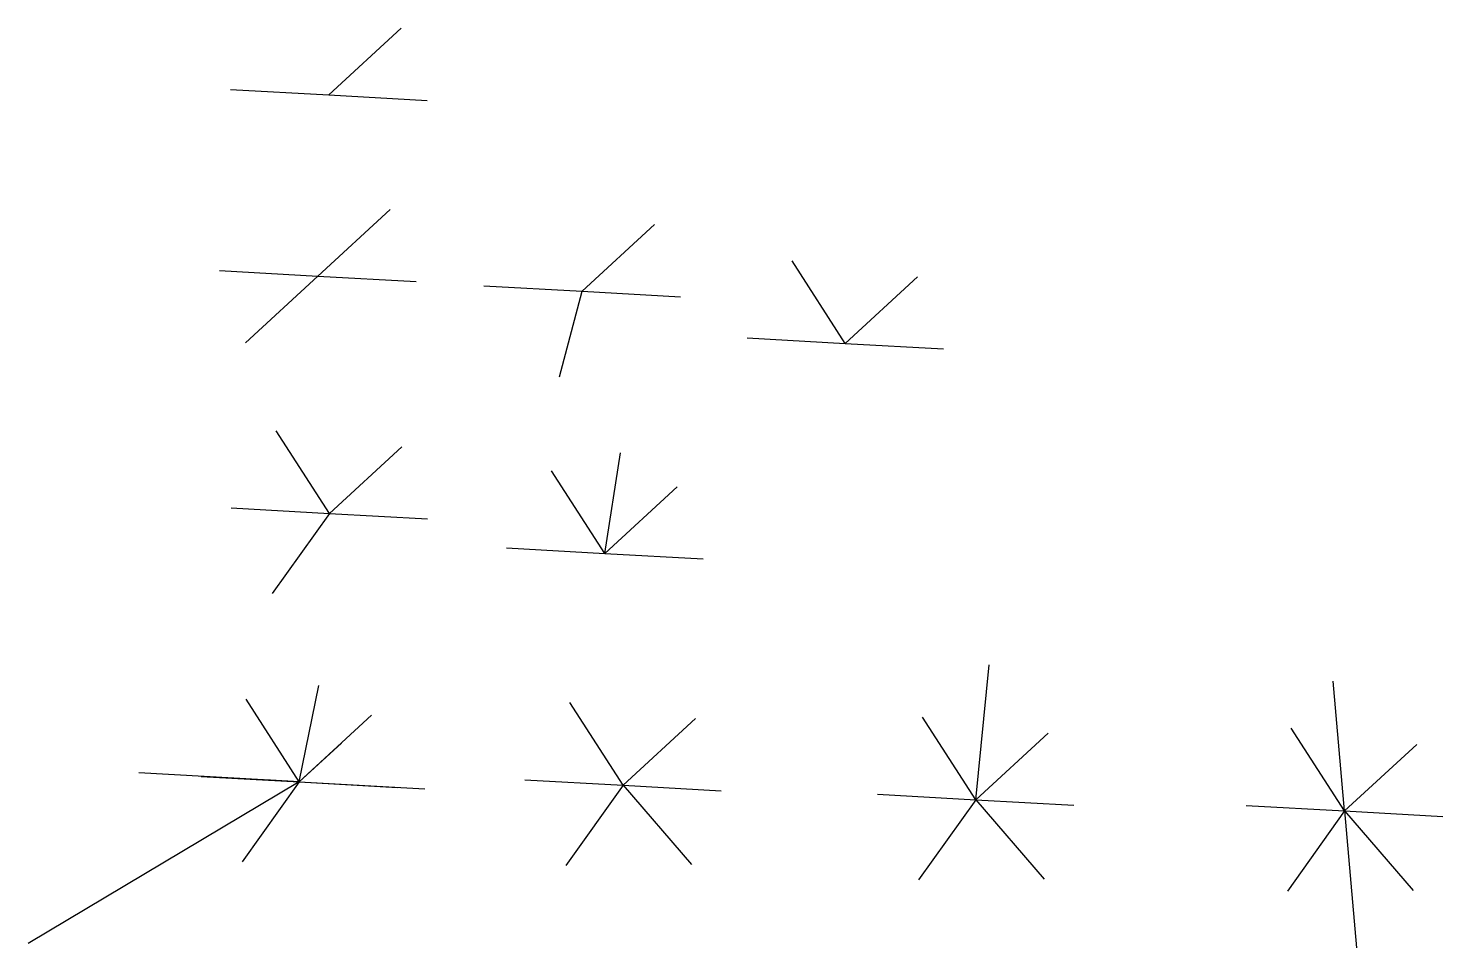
# Model space of a CAD drawing. Header units: millimetres. Extents: x -9996 to 61882, y -19883 to 26877.
import ezdxf

# ---------------------------------------------------------------- set-up
doc = ezdxf.new("R2010")
doc.units = ezdxf.units.MM
for name, color, linetype in [('1', 1, 'Continuous'), ('2', 3, 'Continuous'), ('3', 2, 'Continuous')]:
    doc.layers.add(name, color=color, linetype=linetype)

msp = doc.modelspace()

# ---------------------------------------------------------------- linework, layer by layer
for p, q in [((5278, 23487), (8954, 26877)), ((4715, 14276), (8390, 17666)), ((18152, 13501), (21827, 16891)), ((31524, 10847), (28817, 15051)), ((1040, 10886), (4715, 14276)), ((31524, 10847), (35199, 14237)), ((16998, 9148), (18152, 13501)), ((5305, 2205), (2598, 6408)), ((5305, 2205), (8980, 5595)), ((19304, 167), (20097, 5278)), ((19304, 167), (16597, 4371)), ((19304, 167), (22979, 3557)), ((5305, 2205), (2403, -1867)), ((3776, -11449), (4761, -6547)), ((3776, -11449), (1069, -7245)), ((20227, -11621), (17520, -7417)), ((3776, -11449), (7451, -8058)), ((20227, -11621), (23902, -8231)), ((38149, -12357), (35442, -8153)), ((38149, -12357), (41824, -8966)), ((56890, -12929), (54183, -8725)), ((56890, -12929), (60565, -9539)), ((3776, -11449), (874, -15520)), ((20227, -11621), (17326, -15693)), ((20227, -11621), (23714, -15658)), ((38149, -12357), (35248, -16428)), ((38149, -12357), (41637, -16393)), ((56890, -12929), (53988, -17001)), ((56890, -12929), (60377, -16966))]:
    msp.add_line(p, q)
at = {"layer": '1'}
for p, q in [((286, 23767), (5278, 23487)), ((5278, 23487), (10271, 23207)), ((-277, 14556), (4715, 14276)), ((4715, 14276), (9707, 13996)), ((13160, 13781), (18152, 13501)), ((18152, 13501), (23144, 13221)), ((26532, 11127), (31524, 10847)), ((31524, 10847), (36516, 10567)), ((313, 2485), (5305, 2205)), ((5305, 2205), (10297, 1924)), ((14312, 447), (19304, 167)), ((19304, 167), (24296, -113)), ((-1216, -11168), (3776, -11449)), ((3776, -11449), (8768, -11729)), ((15235, -11341), (20227, -11621)), ((20227, -11621), (25219, -11901)), ((33157, -12076), (38149, -12357)), ((38149, -12357), (43141, -12637)), ((51898, -12649), (56890, -12929)), ((56890, -12929), (61882, -13209))]:
    msp.add_line(p, q, dxfattribs=at)
at = {"layer": '2'}
for p, q in [((38149, -12357), (38837, -5496)), ((56890, -12929), (56309, -6332)), ((3776, -11449), (3776, -11449, 5185)), ((56890, -12929), (57502, -19883))]:
    msp.add_line(p, q, dxfattribs=at)
at = {"layer": '2', "extrusion": (0.056032, 0.998429, 0)}
for q in [(-4372, -10991, -8359), (2027, -11350, -5748), (10155, -11807, 6370)]:
    msp.add_line((3776, -11449), q, dxfattribs=at)
at = {"layer": '3', "extrusion": (0.056032, 0.998429, 0)}
msp.add_line((3776, -11449), (5918, -9473, 2163), dxfattribs=at)
at = {"layer": '3', "extrusion": (-0.040268, -0.71753, 0.695362)}
msp.add_line((3776, -11449, 0), (-9996, -19660, -9271), dxfattribs=at)

doc.saveas('drawing.dxf')
